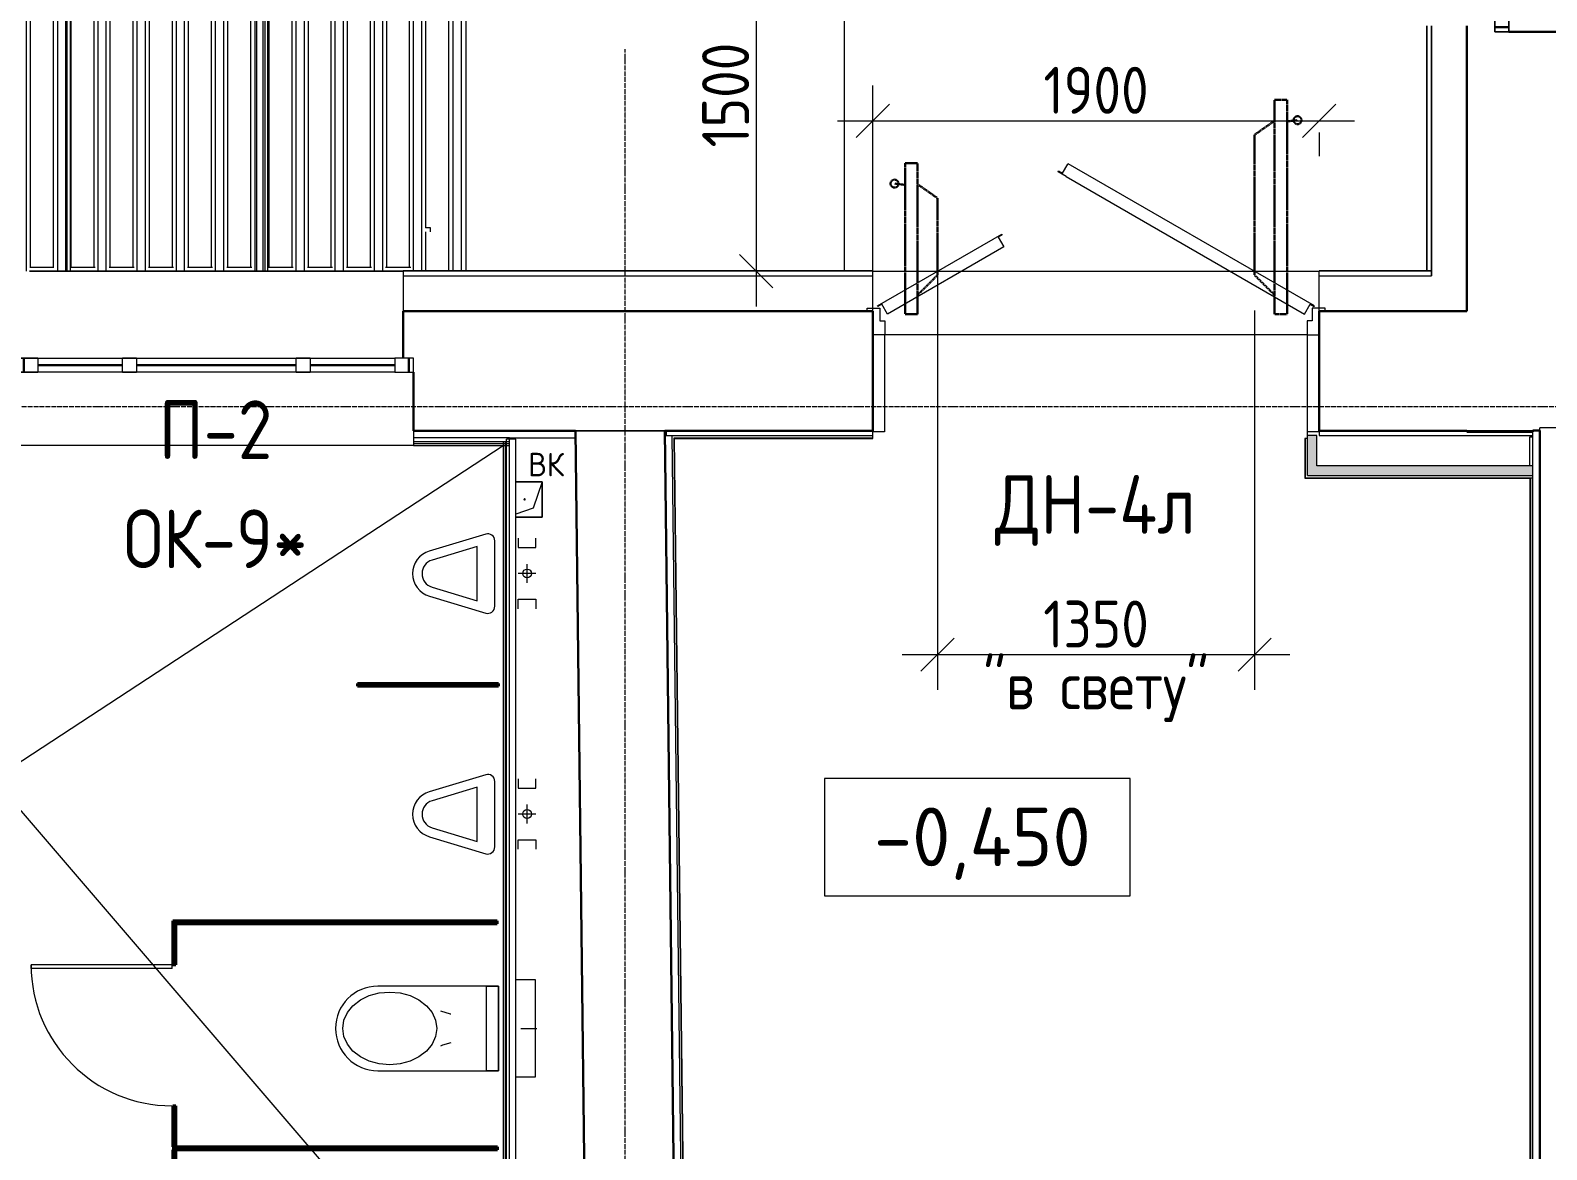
# Model space of a CAD drawing. Header units: millimetres. Extents: x 504091 to 2165846, y 135022 to 442887.
# Drawn here: x 1439468 to 1445923, y 321901 to 326668 of the extents above; entities that cross this region are included whole.
import ezdxf

# ---------------------------------------------------------------- set-up
doc = ezdxf.new("R2010")
doc.units = ezdxf.units.MM
for name, pattern in [('ADSK_Линия сетки', [25, 20, -2.5, 0, -2.5]), ('ADSK_Штриховая_ш3 п1_5', [4.5, 3, -1.5]), ('осеваяX2', [4, 2.5, -0.5, 0.5, -0.5])]:
    doc.linetypes.add(name, pattern=pattern)
doc.layers.get('Defpoints').update_dxf_attribs({"color": 255})
for name, color, linetype, lineweight in [('_ Окна', 7, 'Continuous', 30), ('Аннотация', 7, 'Continuous', 9), ('Двери', 7, 'Continuous', 20), ('Двери открывание', 7, 'Continuous', 9), ('Марки дверей', 7, 'Continuous', 20), ('Марки окон', 7, 'Continuous', 20), ('Обобщенные модели', 7, 'Continuous', 18), ('Ограждение', 7, 'Continuous', 18), ('Окна', 7, 'Continuous', 18), ('Оси', 165, 'осеваяX2', 13), ('отметки', 7, 'Continuous', 20), ('Перекрытие', 7, 'Continuous', 18), ('размеры', 7, 'Continuous', 9), ('Сантехника', 7, 'Continuous', 18), ('Стены внутренние', 7, 'Continuous', 18), ('Стены наружные', 7, 'Continuous', 18), ('Стены несущие', 7, 'Continuous', 30), ('Стены отделка', 7, 'Continuous', 30), ('Стены штриховка', 7, 'Continuous', 18)]:
    doc.layers.add(name, color=color, linetype=linetype, lineweight=lineweight)
doc.layers.add('Линии', color=7, linetype='Continuous', lineweight=9, true_color=0x00a600)
doc.styles.add('GOST Common_2', font='GOST_Common.ttf', dxfattribs={"width": 0.9, "height": 200})
doc.styles.add('GOST Common_3', font='GOST_Common.ttf', dxfattribs={"height": 250})
doc.styles.add('GOST Common_4', font='GOST_Common.ttf', dxfattribs={"width": 0.9, "height": 200})
doc.styles.add('GOST Common_5', font='GOST_Common.ttf', dxfattribs={"height": 250})
doc.dimstyles.new('ADSK_Основной_2_мм', dxfattribs={"dimscale": 304.8, "dimtxt": 201.142999, "dimasz": 0.463911, "dimexe": 0.492126, "dimexo": 0.492126, "dimgap": 0.098425, "dimtad": 1, "dimrnd": 0.01, "dimdsep": 46, "dimtxsty": 'GOST Common_4', "dimblk1": 'OBLIQUE', "dimblk2": 'OBLIQUE', "dimsah": 1, "dimcen": 0.09, "dimdle": 0.492126, "dimazin": 2, "dimtfac": 1, "dimtdec": 4, "dimtix": 1, "dimtmove": 0, "dimatfit": 3, "dimfxl": 0, "dimtvp": 1, "dimtolj": 1, "dimtzin": 0, "dimlwd": 20, "dimlwe": 20, "dimarcsym": 0})

# ---------------------------------------------------------------- blocks, each defined once
blk = doc.blocks.new('131_Сантехническая перегородка_Дверь - СД-2-3905255-План 1-го этажа')
at = {"layer": 'Двери'}
for p, q in [((191, -8), (175, -8)), ((175, -8), (175, -608)), ((191, -8), (191, -608)), ((191, -608), (175, -608))]:
    blk.add_line(p, q, dxfattribs=at)
at = {"layer": 'Двери открывание'}
blk.add_arc((175, -8), 600, 270, 0, dxfattribs=at)
at = {"layer": 'Обобщенные модели', "lineweight": 40}
for p, q in [((175, 8), (0, 8)), ((0, 8), (0, -4)), ((175, -4), (175, 8)), ((950, 8), (775, 8)), ((775, 8), (775, -4)), ((950, -4), (950, 8)), ((0, -4), (175, -4)), ((775, -4), (950, -4))]:
    blk.add_line(p, q, dxfattribs=at)
blk = doc.blocks.new('131_Сантехническая перегородка - СП-3 3-3867702-План 1-го этажа')
at = {"layer": 'Обобщенные модели', "lineweight": 40}
for p, q in [((1380, 8), (0, 8)), ((0, 8), (0, -4)), ((1380, -4), (1380, 8)), ((0, -4), (1380, -4))]:
    blk.add_line(p, q, dxfattribs=at)
blk = doc.blocks.new('131_Сантехническая перегородка - СП-3 3-V14-План 1-го этажа')
at = {"layer": 'Обобщенные модели', "lineweight": 40}
for p, q in [((1380, 8), (0, 8)), ((0, 8), (0, -4)), ((1380, -4), (1380, 8)), ((0, -4), (1380, -4))]:
    blk.add_line(p, q, dxfattribs=at)
blk = doc.blocks.new('SND_Унитаз_Jika_Olymp_с_инсталяцией - Унитаз_ выпуск прямой_ установка на пол_693х360х360_ PN30_12_ ХВ резьба HP DN15_ К гл_ кон П DN100-716056-План 1-го этажа')
at = {"layer": 'Сантехника'}
for p, q in [((-180, 670.2), (-180, 157.1)), ((180, 157.1), (180, 670.2)), ((-180, 207.1), (180, 207.1)), ((-180, 157.1), (-180, 207.1)), ((180, 207.1), (180, 157.1)), ((-180, 157.1), (180, 157.1)), ((180, 157.1), (-180, 157.1)), ((-100, 157.1), (-100, 156.1)), ((-100, 156.1), (-80, 156.1)), ((-100, 156.1), (-80, 156.1)), ((-80, 156.1), (-80, 157.1)), ((-55, 157.1), (-55, 156.1)), ((-55, 156.1), (-53.1, 156.1)), ((-55, 156.1), (55, 156.1)), ((53.1, 156.1), (55, 156.1)), ((55, 156.1), (55, 157.1)), ((80, 157.1), (80, 156.1)), ((80, 156.1), (100, 156.1)), ((80, 156.1), (100, 156.1)), ((100, 156.1), (100, 157.1)), ((-327.5, 125), (327.5, 125)), ((-327.5, 122.1), (-327.5, 125)), ((-255, 122.1), (-255, 125)), ((-255, 125), (255, 125)), ((-208, 0), (-208, 82.1)), ((208, 82.1), (208, 0)), ((255, 125), (255, 122.1)), ((327.5, 125), (327.5, 122.1)), ((208, 0), (-208, 0)), ((0, 61.7), (0, -6.3))]:
    blk.add_line(p, q, dxfattribs=at)
at = {"layer": 'Сантехника', "flags": 128}
for points in [[(0, 419.6), (-34.5, 424.6), (-67.3, 439.4), (-96.6, 463.3), (-121.2, 494.9), (-139.7, 532.8), (-151.1, 575.1), (-155, 619.6), (-151.1, 664.1), (-139.7, 706.4), (-121.2, 744.3), (-96.6, 776), (-67.3, 799.8), (-34.5, 814.6), (0, 819.6)], [(0, 819.6), (34.5, 814.6), (67.3, 799.8), (96.6, 776), (121.2, 744.3), (139.7, 706.4), (151.1, 664.1), (155, 619.6), (151.1, 575.1), (139.7, 532.8), (121.2, 494.9), (96.6, 463.3), (67.3, 439.4), (34.5, 424.6), (0, 419.6)], [(-61.7, 359.3), (-71.7, 394.8), (-75, 403.4)], [(75, 403.4), (62.3, 362), (61.7, 359.3)]]:
    blk.add_lwpolyline(points, dxfattribs=at)
at = {"layer": 'Сантехника'}
blk.add_arc((0, 670.2), 180, 0, 180, dxfattribs=at)
blk = doc.blocks.new('131_Сантехническая перегородка - СП-5-3849142-План 1-го этажа')
at = {"layer": 'Обобщенные модели', "lineweight": 40}
for p, q in [((600, 8), (0, 8)), ((0, 8), (0, -4)), ((600, -4), (600, 8)), ((0, -4), (600, -4))]:
    blk.add_line(p, q, dxfattribs=at)
blk = doc.blocks.new('SND_2D_Писуар с инсталляцией - По умолчанию-621783-План 1-го этажа')
at = {"layer": 'Сантехника'}
for p, q in [((-95.8, 328.7), (-168.3, 88.8)), ((168.3, 88.7), (95.7, 328.9)), ((-57.5, 317.2), (-115.6, 125)), ((115.6, 125), (57.4, 317.4)), ((-115.6, 125), (115.6, 125)), ((-139.4, 50), (139.6, 50)), ((-149.4, -50), (-109.4, -50)), ((-109.4, -50), (-109.4, -125)), ((0.6, -125), (0.6, -50)), ((110.6, -50), (110.6, -125)), ((150.6, -50), (110.6, -50)), ((-109.4, -125), (-149.4, -125)), ((-39.4, -87.5), (40.6, -87.5)), ((110.6, -125), (150.6, -125))]:
    blk.add_line(p, q, dxfattribs=at)
blk.add_circle((0.6, -87.5), 18.9, dxfattribs=at)
for centre, radius, start, end in [((0, 300), 100, 16.81176, 163.3196), ((0, 300), 60, 16.81176, 163.35778), ((-139.6, 80), 30, 162.99987, 270.42558), ((139.6, 80), 30, 269.99999, 16.8118)]:
    blk.add_arc(centre, radius, start, end, dxfattribs=at)
blk = doc.blocks.new('dver-dpmo-260 - ДН_ 21-19 неравноп__ правая 300х1500 ДН-4л-2649261-План 1-го этажа')
at = {"layer": 'Двери'}
for p, q in [((-162, 848.5), (-160, 851.9)), ((-127.3, 828.5), (-162, 848.5)), ((-160, 851.9), (-142.7, 841.9)), ((-142.7, 841.9), (-120.7, 880.1)), ((-119.1, 882.7), (-120.7, 880.1)), ((930.5, 276.7), (-119.1, 882.7)), ((-127.3, 828.5), (887.7, 242.5)), ((-930.5, 276.7), (-400.5, 582.7)), ((-400.5, 582.7), (-399, 580.1)), ((-392.3, 528.5), (-887.7, 242.5)), ((-399, 580.1), (-416.3, 570.1)), ((-416.3, 570.1), (-392.3, 528.5)), ((-975, 267), (-920, 267)), ((-975, 255), (-975, 267)), ((-929, 274.1), (-930.5, 276.7)), ((-911.7, 284.1), (-929, 274.1)), ((-920, 267), (-920, 214)), ((-887.7, 242.5), (-911.7, 284.1)), ((887.7, 242.5), (911.7, 284.1)), ((911.7, 284.1), (929, 274.1)), ((920, 267), (920, 214)), ((975, 267), (920, 267)), ((929, 274.1), (930.5, 276.7)), ((975, 255), (975, 267)), ((-950, 255), (-975, 255)), ((-950, 154), (-950, 255)), ((-920, 214), (-899, 214)), ((-899, 214), (-899, 154)), ((899, 214), (899, 154)), ((920, 214), (899, 214)), ((950, 255), (975, 255)), ((950, 154), (950, 255)), ((-899, 154), (-950, 154)), ((899, 154), (950, 154))]:
    blk.add_line(p, q, dxfattribs=at)
blk = doc.blocks.new('GM_Отверстие прямоугольное _в плите_ - Отверстие-V21-План 1-го этажа')
at = {"layer": 'Обобщенные модели'}
for p, q in [((-75, -75), (-75, 75)), ((-75, 75), (36.4, 75)), ((36.4, 75), (-75, 75)), ((-75, 75), (-75, -75)), ((-75, -75), (-37.5, 37.5)), ((-37.5, 37.5), (36.4, 62.1)), ((36.4, -75), (-75, -75)), ((-75, -75), (36.4, -75))]:
    blk.add_line(p, q, dxfattribs=at)
for start, end in [(360, 180), (180, 360), (60, 165), (300, 360), (195, 270)]:
    blk.add_arc((0, 0), 2.5, start, end, dxfattribs=at)
blk = doc.blocks.new('Roof Cladding - 833x50mm-V25-План 1-го этажа')
at = {"layer": 'Обобщенные модели'}
for p, q in [((39470.2, 22208.1), (39474.5, 22208.1)), ((39474.5, 22208.1), (39476.8, 22206.7)), ((39474.5, 20821.3), (39474.5, 22208.1)), ((39589.2, 22198), (39606.2, 22208.1)), ((39606.2, 22208.1), (39641.2, 22208.1)), ((39606.2, 20821.3), (39606.2, 22208.1)), ((39641.2, 22208.1), (39658.2, 22198)), ((39641.2, 20821.3), (39641.2, 22208.1)), ((39755.9, 22198), (39772.9, 22208.1)), ((39772.9, 22208.1), (39807.9, 22208.1)), ((39772.9, 20821.3), (39772.9, 22208.1)), ((39807.9, 22208.1), (39824.9, 22198)), ((39807.9, 20821.3), (39807.9, 22208.1)), ((39922.6, 22198), (39939.6, 22208.1)), ((39939.6, 22208.1), (39974.6, 22208.1)), ((39939.6, 20821.3), (39939.6, 22208.1)), ((39974.6, 22208.1), (39991.6, 22198)), ((39974.6, 20821.3), (39974.6, 22208.1)), ((40089.3, 22198), (40106.3, 22208.1)), ((40106.3, 22208.1), (40141.3, 22208.1)), ((40106.3, 20821.3), (40106.3, 22208.1)), ((40141.3, 22208.1), (40158.3, 22198)), ((40141.3, 20821.3), (40141.3, 22208.1)), ((40256, 22198), (40273, 22208.1)), ((40273, 22208.1), (40308, 22208.1)), ((40273, 22208.1), (40273, 20821.3)), ((40308, 22208.1), (40308, 20821.3)), ((40322.8, 22205), (40328, 22203.9)), ((39488, 22200.1), (39491.5, 22198)), ((39491.5, 22198), (39589.2, 22198)), ((39491.5, 20837.8), (39491.5, 22198)), ((39589.2, 20837.8), (39589.2, 22198)), ((39658.2, 22198), (39755.9, 22198)), ((39658.2, 20837.8), (39658.2, 22198)), ((39755.9, 20837.8), (39755.9, 22198)), ((39824.9, 22198), (39922.6, 22198)), ((39824.9, 20837.8), (39824.9, 22198)), ((39922.6, 20837.8), (39922.6, 22198)), ((39991.6, 22198), (40089.3, 22198)), ((39991.6, 20837.8), (39991.6, 22198)), ((40089.3, 20837.8), (40089.3, 22198)), ((40158.3, 22198), (40256, 22198)), ((40158.3, 20837.8), (40158.3, 22198)), ((40256, 20837.8), (40256, 22198)), ((40328, 22203.9), (40328, 20821.3))]:
    blk.add_line(p, q, dxfattribs=at)
blk = doc.blocks.new('Roof Cladding - 833x50mm-3052802-План 1-го этажа')
at = {"layer": 'Обобщенные модели'}
for p, q in [((40282.6, 22227.1), (40317.6, 22227.1)), ((40282.6, 20821.3), (40282.6, 22227.1)), ((40317.6, 22227.1), (40334.6, 22217.1)), ((40317.6, 20821.3), (40317.6, 22227.1)), ((40334.6, 22217.1), (40432.3, 22217.1)), ((40334.6, 20837.8), (40334.6, 22217.1)), ((40432.3, 22217.1), (40449.3, 22227.1)), ((40432.3, 20837.8), (40432.3, 22217.1)), ((40449.3, 22227.1), (40484.3, 22227.1)), ((40449.3, 20821.3), (40449.3, 22227.1)), ((40484.3, 22227.1), (40501.3, 22217.1)), ((40484.3, 20821.3), (40484.3, 22227.1)), ((40501.3, 22217.1), (40599, 22217.1)), ((40501.3, 20837.8), (40501.3, 22217.1)), ((40599, 22217.1), (40616, 22227.1)), ((40599, 20837.8), (40599, 22217.1)), ((40616, 22227.1), (40651, 22227.1)), ((40616, 20821.3), (40616, 22227.1)), ((40651, 22227.1), (40668, 22217.1)), ((40651, 20821.3), (40651, 22227.1)), ((40668, 22217.1), (40765.7, 22217.1)), ((40668, 20837.8), (40668, 22217.1)), ((40765.7, 22217.1), (40782.7, 22227.1)), ((40765.7, 20837.8), (40765.7, 22217.1)), ((40782.7, 22227.1), (40817.7, 22227.1)), ((40782.7, 20821.3), (40782.7, 22227.1)), ((40817.7, 22227.1), (40834.7, 22217.1)), ((40817.7, 20821.3), (40817.7, 22227.1)), ((40834.7, 22217.1), (40932.4, 22217.1)), ((40834.7, 20837.8), (40834.7, 22217.1)), ((40932.4, 22217.1), (40949.4, 22227.1)), ((40932.4, 20837.8), (40932.4, 22217.1)), ((40949.4, 22227.1), (40984.4, 22227.1)), ((40949.4, 20821.3), (40949.4, 22227.1)), ((40984.4, 22227.1), (41001.4, 22217.1)), ((40984.4, 20821.3), (40984.4, 22227.1)), ((41001.4, 22217.1), (41099.1, 22217.1)), ((41001.4, 21006.3), (41001.4, 22217.1)), ((41099.1, 22217.1), (41116.1, 22227.1)), ((41099.1, 20821.3), (41099.1, 22217.1)), ((41116.1, 22227.1), (41151.1, 22227.1)), ((41116.1, 22227.1), (41116.1, 20821.3)), ((41151.1, 22227.1), (41171.1, 22223)), ((41151.1, 22227.1), (41151.1, 20821.3)), ((41171.1, 22223), (41171.1, 20821.3)), ((41001.4, 20821.3), (41001.4, 20988.6))]:
    blk.add_line(p, q, dxfattribs=at)
blk = doc.blocks.new('Roof Cladding - 333x50mm-3052987-План 1-го этажа')
at = {"layer": 'Обобщенные модели'}
for p, q in [((38932.9, 22208.6), (38967.9, 22208.6)), ((38932.9, 20821.3), (38932.9, 22208.6)), ((38967.9, 22208.6), (38984.9, 22198.5)), ((38967.9, 20821.3), (38967.9, 22208.6)), ((39082.6, 22198.5), (39099.6, 22208.6)), ((39099.6, 22208.6), (39134.6, 22208.6)), ((39099.6, 20821.3), (39099.6, 22208.6)), ((39134.6, 22208.6), (39151.6, 22198.5)), ((39134.6, 20821.3), (39134.6, 22208.6)), ((39249.3, 22198.5), (39266.3, 22208.6)), ((39266.3, 22208.6), (39301.3, 22208.6)), ((39266.3, 20821.3), (39266.3, 22208.6)), ((39301.3, 22208.6), (39318.3, 22198.5)), ((39301.3, 20821.1), (39301.3, 22208.6)), ((39416, 22198.5), (39433, 22208.6)), ((39433, 22208.6), (39468, 22208.6)), ((39433, 22208.6), (39433, 20821.3)), ((39468, 22208.6), (39473.9, 22207.3)), ((39468, 22208.6), (39468, 20821.3)), ((39474.5, 22207.2), (39488, 22204.4)), ((39488, 22204.4), (39488, 20821.3)), ((38984.9, 22198.5), (39082.6, 22198.5)), ((38984.9, 20821.3), (38984.9, 22198.5)), ((39082.6, 20821.3), (39082.6, 22198.5)), ((39151.6, 22198.5), (39249.3, 22198.5)), ((39151.6, 20837.8), (39151.6, 22198.5)), ((39249.3, 20837.8), (39249.3, 22198.5)), ((39318.3, 22198.5), (39416, 22198.5)), ((39318.3, 20837.8), (39318.3, 22198.5)), ((39416, 20837.8), (39416, 22198.5))]:
    blk.add_line(p, q, dxfattribs=at)
blk = doc.blocks.new('окно трехпол с фрамугой - 1750-2320_h___нов_ ок27 ЕIW30-2156325-План 1-го этажа')
at = {"layer": '_ Окна', "lineweight": 18}
for p, q in [((-895, 100), (-895, 160)), ((-895, 160), (-815, 160)), ((-815, 160), (-815, 100)), ((-455, 100), (-455, 160)), ((-455, 160), (-395, 160)), ((-395, 160), (-395, 100)), ((395, 100), (395, 160)), ((395, 160), (455, 160)), ((455, 160), (455, 100)), ((815, 160), (815, 100)), ((895, 160), (815, 160)), ((895, 100), (895, 160)), ((-815, 100), (-895, 100)), ((-395, 100), (-455, 100)), ((455, 100), (395, 100)), ((815, 100), (895, 100))]:
    blk.add_line(p, q, dxfattribs=at)
at = {"layer": '_ Окна'}
for p, q in [((-875, 100), (-875, 160)), ((-815, 130), (-455, 130)), ((-395, 130), (395, 130)), ((455, 130), (815, 130)), ((875, 100), (875, 160))]:
    blk.add_line(p, q, dxfattribs=at)
at = {"layer": 'Окна'}
for p, q in [((-895, 160), (-895, 100)), ((-815, 160), (-895, 160)), ((-815, 160), (-455, 160)), ((-395, 160), (-455, 160)), ((-395, 160), (395, 160)), ((455, 160), (395, 160)), ((455, 160), (815, 160)), ((895, 160), (815, 160)), ((895, 100), (895, 160)), ((-895, 100), (-815, 100)), ((-455, 100), (-815, 100)), ((-455, 100), (-395, 100)), ((395, 100), (-395, 100)), ((395, 100), (455, 100)), ((815, 100), (455, 100)), ((815, 100), (895, 100))]:
    blk.add_line(p, q, dxfattribs=at)
blk = doc.blocks.new('окно трехпол с фрамугой - 1640-2240_h___нов_ ок-9_-2139420-План 1-го этажа')
at = {"layer": '_ Окна', "lineweight": 18}
for p, q in [((-840, -5), (-840, 55)), ((-840, 55), (-760, 55)), ((-760, 55), (-760, -5)), ((-400, -5), (-400, 55)), ((-400, 55), (-340, 55)), ((-340, 55), (-340, -5)), ((340, -5), (340, 55)), ((340, 55), (400, 55)), ((400, 55), (400, -5)), ((760, 55), (760, -5)), ((840, 55), (760, 55)), ((840, -5), (840, 55)), ((-760, -5), (-840, -5)), ((-340, -5), (-400, -5)), ((400, -5), (340, -5)), ((760, -5), (840, -5))]:
    blk.add_line(p, q, dxfattribs=at)
at = {"layer": '_ Окна'}
for p, q in [((-820, -5), (-820, 55)), ((-760, 25), (-400, 25)), ((-340, 25), (340, 25)), ((400, 25), (760, 25)), ((820, -5), (820, 55))]:
    blk.add_line(p, q, dxfattribs=at)
at = {"layer": 'Окна'}
for p, q in [((-840, 55), (-840, -5)), ((-760, 55), (-840, 55)), ((-760, 55), (-400, 55)), ((-340, 55), (-400, 55)), ((-340, 55), (340, 55)), ((400, 55), (340, 55)), ((400, 55), (760, 55)), ((840, 55), (760, 55)), ((840, -5), (840, 55)), ((-840, -5), (-760, -5)), ((-400, -5), (-760, -5)), ((-400, -5), (-340, -5)), ((340, -5), (-340, -5)), ((340, -5), (400, -5)), ((760, -5), (400, -5)), ((760, -5), (840, -5))]:
    blk.add_line(p, q, dxfattribs=at)
blk = doc.blocks.new('Ограждение 11 - Ограждение 1-4503552-План 1-го этажа')
at = {"layer": 'Ограждение'}
for p, q in [((41021.3, 21006.3), (41000.1, 21006.3)), ((41021.3, 20988.6), (41021.3, 21006.3)), ((39149.2, 20837.8), (39251.7, 20837.8)), ((39250.5, 20821.8), (39150.4, 20821.8)), ((39315.9, 20837.8), (39418.4, 20837.8)), ((39417.2, 20821.8), (39317.1, 20821.8)), ((39488, 20837.8), (39593.6, 20837.8)), ((39592.5, 20821.8), (39488, 20821.8)), ((39653.8, 20837.8), (39760.3, 20837.8)), ((39759.2, 20821.8), (39654.9, 20821.8)), ((39820.5, 20837.8), (39927, 20837.8)), ((39925.9, 20821.8), (39821.6, 20821.8)), ((39987.2, 20837.8), (40093.7, 20837.8)), ((40092.6, 20821.8), (39988.3, 20821.8)), ((40153.9, 20837.8), (40260.4, 20837.8)), ((40259.3, 20821.8), (40155, 20821.8)), ((40330.2, 20837.8), (40436.7, 20837.8)), ((40435.6, 20821.8), (40331.3, 20821.8)), ((40496.9, 20837.8), (40603.4, 20837.8)), ((40602.3, 20821.8), (40498, 20821.8)), ((40663.6, 20837.8), (40770.1, 20837.8)), ((40769, 20821.8), (40664.7, 20821.8)), ((40830.3, 20837.8), (40936.8, 20837.8)), ((40935.7, 20821.8), (40831.4, 20821.8))]:
    blk.add_line(p, q, dxfattribs=at)
blk = doc.blocks.new('Высотные отметки - Рамка-12095-План 1-го этажа')
at = {"layer": 'Аннотация', "lineweight": 20}
for p, q in [((-6.5, 0), (-6.5, 5)), ((-6.5, 5), (6.5, 5)), ((6.5, 5), (6.5, 0)), ((6.5, 0), (-6.5, 0))]:
    blk.add_line(p, q, dxfattribs=at)
blk = doc.blocks.new('_Oblique')
at = {"color": 0, "linetype": 'ByBlock', "lineweight": -2}
blk.add_line((-0.5, -0.5), (0.5, 0.5), dxfattribs=at)
blk = doc.blocks.new('*D2712')
at = {"layer": 'Defpoints', "color": 0, "lineweight": 20, "transparency": 16777216}
for p in [(1442932.1, 327142.7), (1442557.6, 325642.7), (1442657.6, 325642.7)]:
    blk.add_point(p, dxfattribs=at)
at = {"layer": 'размеры', "color": 0, "transparency": 16777216}
for p, q in [((1442557.6, 327292.7), (1442557.6, 325492.7)), ((1442782.1, 327142.7), (1442407.6, 327142.7)), ((1442507.6, 325642.7), (1442407.6, 325642.7))]:
    blk.add_line(p, q, dxfattribs=at)
at = {"layer": 'размеры', "color": 0, "transparency": 16777216, "xscale": 141.4, "yscale": 141.4, "zscale": 141.4}
for p, rotation in [((1442557.6, 327142.7), 90), ((1442557.6, 325642.7), 270)]:
    blk.add_blockref('_Oblique', p, dxfattribs=dict(at, rotation=rotation))
at = {"layer": 'размеры', "color": 0, "lineweight": 20, "transparency": 16777216, "insert": (1442427.6, 326392.7), "char_height": 200, "width": 560.473, "attachment_point": 5, "rotation": 90, "style": 'GOST Common_4'}
blk.add_mtext('\\A1;1500', dxfattribs=at)
blk = doc.blocks.new('*D2719')
at = {"layer": 'Defpoints', "color": 0, "lineweight": 20, "transparency": 16777216}
for p in [(1443329.6, 325798.8), (1444679.6, 325625.7), (1444679.6, 324009.7)]:
    blk.add_point(p, dxfattribs=at)
at = {"layer": 'размеры', "color": 0, "transparency": 16777216}
for p, q in [((1443329.6, 325648.8), (1443329.6, 323859.7)), ((1444679.6, 325475.7), (1444679.6, 323859.7)), ((1443179.6, 324009.7), (1444829.6, 324009.7))]:
    blk.add_line(p, q, dxfattribs=at)
at = {"layer": 'размеры', "color": 0, "transparency": 16777216, "xscale": 141.4, "yscale": 141.4, "zscale": 141.4, "rotation": 180}
blk.add_blockref('_Oblique', (1443329.6, 324009.7), dxfattribs=at)
at = {"layer": 'размеры', "color": 0, "transparency": 16777216, "xscale": 141.4, "yscale": 141.4, "zscale": 141.4}
blk.add_blockref('_Oblique', (1444679.6, 324009.7), dxfattribs=at)
at = {"layer": 'размеры', "color": 0, "lineweight": 20, "transparency": 16777216, "char_height": 200, "width": 1251.859, "attachment_point": 5, "style": 'GOST Common_4'}
for s, insert in [('\\A1;1350', (1444004.6, 324139.7)), ('\\A1;"в свету"', (1444004.6, 323849.7))]:
    blk.add_mtext(s, dxfattribs=dict(at, insert=insert))
blk = doc.blocks.new('*D2727')
at = {"layer": 'Defpoints', "color": 0, "lineweight": 20, "transparency": 16777216}
for p in [(1444954.6, 326383), (1444954.6, 326283), (1443054.6, 325472.7)]:
    blk.add_point(p, dxfattribs=at)
at = {"layer": 'размеры', "color": 0, "transparency": 16777216}
for p, q in [((1443054.6, 325622.7), (1443054.6, 326433)), ((1442904.6, 326283), (1445104.6, 326283)), ((1444954.6, 326233), (1444954.6, 326133))]:
    blk.add_line(p, q, dxfattribs=at)
at = {"layer": 'размеры', "color": 0, "transparency": 16777216, "xscale": 141.4, "yscale": 141.4, "zscale": 141.4, "rotation": 180}
blk.add_blockref('_Oblique', (1443054.6, 326283), dxfattribs=at)
at = {"layer": 'размеры', "color": 0, "transparency": 16777216, "xscale": 141.4, "yscale": 141.4, "zscale": 141.4}
blk.add_blockref('_Oblique', (1444954.6, 326283), dxfattribs=at)
at = {"layer": 'размеры', "color": 0, "lineweight": 20, "transparency": 16777216, "insert": (1444004.6, 326413), "char_height": 200, "width": 560.473, "attachment_point": 5, "style": 'GOST Common_4'}
blk.add_mtext('\\A1;1900', dxfattribs=at)

msp = doc.modelspace()

# ---------------------------------------------------------------- hatches: boundary and pattern name
at = {"layer": 'Стены внутренние', "lineweight": 9}
h = msp.add_hatch(dxfattribs=at)
h.set_pattern_fill('FP_12', color=256, style=0, pattern_type=2)
h.set_pattern_definition([(0, (1400150.29, 304821.34), (406.4, 101.6), [33.528, -271.272, 33.528, -271.272, -1625.6]), (0, (1400150.29, 304821.34), (406.4, 101.6), [-609.6, 33.528, -576.072, 33.528, -271.272, -711.2]), (0, (1400150.29, 304821.34), (406.4, 101.6), [-1524, 33.528, -169.672, 33.528, -474.472]), (120, (1400302.69, 304872.14), (-291.18818, 301.15272), [33.528, -271.272, 33.528, -271.272, -1625.6]), (120, (1400302.69, 304872.14), (-291.18818, 301.15272), [-609.6, 33.528, -576.072, 33.528, -271.272, -711.2]), (120, (1400302.69, 304872.14), (-291.18818, 301.15272), [-1524, 33.528, -169.672, 33.528, -474.472]), (240, (1400353.49, 305075.34), (-115.21182, -402.75272), [33.528, -271.272, 33.528, -271.272, -1625.6]), (240, (1400353.49, 305075.34), (-115.21182, -402.75272), [-609.6, 33.528, -576.072, 33.528, -271.272, -711.2]), (240, (1400353.49, 305075.34), (-115.21182, -402.75272), [-1524, 33.528, -169.672, 33.528, -474.472])])
h.paths.add_polyline_path([(1441489.2939, 324917.6621), (1441495.2939, 324918.1407), (1441495.2939, 324927.6621), (1441508.2939, 324927.6621), (1441508.2939, 324932.6621), (1441100.7948, 324932.6621), (1441100.7948, 324917.6621), (1441480.2939, 324917.6621)])
h.paths.add_polyline_path([(1438955.0194, 324917.6621), (1439419.7948, 324917.6621), (1439419.7948, 324932.6621), (1438840.6575, 324932.6621), (1438840.6575, 324917.6621), (1438946.0203, 324917.6621)])
at = {"layer": 'Стены внутренние'}
for points in [[(1444944.5667, 324813.1621), (1444944.5667, 324942.6621), (1444904.5667, 324942.6621), (1444904.5667, 324813.1621)], [(1445136.7668, 324773.1621), (1445863.4827, 324773.1621), (1445863.4827, 324813.1621), (1444904.5667, 324813.1621), (1444904.5667, 324773.1621)]]:
    msp.add_hatch(color=256, dxfattribs=at).paths.add_polyline_path(points)

# ---------------------------------------------------------------- linework, layer by layer
at = {"layer": 'Линии', "color": 7, "linetype": 'ADSK_Штриховая_ш3 п1_5', "lineweight": 30}
for p, q in [((1444764.5667, 326372.084), (1444817.5667, 326372.8099)), ((1444764.5667, 325458.9984), (1444764.5667, 326372.084)), ((1444817.5667, 326372.8099), (1444817.5667, 325459.7243)), ((1444764.5667, 326283.1621), (1444679.5667, 326223.6445)), ((1444817.5667, 326280.3781), (1444862.2713, 326285.5263)), ((1444679.5667, 326223.6445), (1444679.5667, 325625.7469)), ((1443244.5667, 326102.084), (1443191.5667, 326102.8099)), ((1443191.5667, 326102.8099), (1443191.5667, 325459.7243)), ((1443244.5667, 325458.9984), (1443244.5667, 326102.084)), ((1443191.5667, 326010.3781), (1443146.8622, 326015.5263)), ((1443244.5667, 326013.1621), (1443329.5667, 325953.6445)), ((1443329.5667, 325953.6445), (1443329.5667, 325625.7469)), ((1443329.5667, 325625.7469), (1443244.5667, 325540.7469)), ((1444679.5667, 325625.7469), (1444764.5667, 325540.7469)), ((1443191.5667, 325459.7243), (1443244.5667, 325458.9984)), ((1444817.5667, 325459.7243), (1444764.5667, 325458.9984))]:
    msp.add_line(p, q, dxfattribs=at)
for centre in [(1444862.2713, 326285.5263), (1443146.8622, 326015.5263)]:
    msp.add_circle(centre, 17, dxfattribs=at)
at = {"layer": 'Оси', "linetype": 'ADSK_Линия сетки'}
for p, q in [((1441999.8592, 300469.847), (1441999.8592, 326587.6621)), ((1390035.5654, 325066.3441), (1456265.2939, 325066.3441))]:
    msp.add_line(p, q, dxfattribs=at)
at = {"layer": 'отметки', "lineweight": 20}
msp.add_line((1443378.1139, 322981.786), (1443499.0983, 322981.786), dxfattribs=at)
at = {"layer": 'Перекрытие'}
for p, q in [((1442932.1436, 327142.6621), (1442932.1436, 325642.6621)), ((1443054.5667, 325642.6621), (1444954.5667, 325642.6621)), ((1444904.5667, 325371.6459), (1443104.5667, 325371.6459)), ((1443104.5667, 325371.6459), (1443104.5667, 324958.1949)), ((1444904.5667, 324942.6621), (1444904.5667, 325371.6459)), ((1442174.5868, 324958.1949), (1442168.2977, 324958.1949)), ((1443104.5667, 324958.1949), (1443054.5667, 324958.1949)), ((1444954.5667, 324958.1949), (1444904.5667, 324958.1949)), ((1439395.2939, 323532.6621), (1441480.2939, 324899.6621)), ((1439395.2939, 323382.6621), (1440654.067, 321913.2426)), ((1440664.3468, 321901.2426), (1440961.0598, 321554.8768))]:
    msp.add_line(p, q, dxfattribs=at)
at = {"layer": 'Стены внутренние', "color": 8, "true_color": 0x7f7f7f}
msp.add_line((1446273.4827, 324975.2688), (1445893.4827, 324975.2688), dxfattribs=at)
at = {"layer": 'Стены внутренние'}
msp.add_line((1441099.7948, 324899.6621), (1439419.7948, 324899.6621), dxfattribs=at)
at = {"layer": 'Стены наружные'}
for p, q in [((1439464.7948, 325643.6621), (1441054.7948, 325643.6621)), ((1439464.7948, 325642.6621), (1441054.7948, 325642.6621)), ((1441054.7948, 325643.6621), (1441054.7948, 325642.6621)), ((1445851.4827, 324936.6621), (1445863.4827, 324936.6621)), ((1445851.4827, 324813.1621), (1445851.4827, 324936.6621))]:
    msp.add_line(p, q, dxfattribs=at)
at = {"layer": 'Стены несущие'}
for p, q in [((1445582.1479, 325472.6621), (1445582.1479, 326687.1949)), ((1446142.1479, 326662.1949), (1445762.1479, 326662.1949)), ((1441054.7948, 325472.6621), (1443054.5667, 325472.6621)), ((1441054.7948, 325472.6621), (1441054.7948, 325272.6621)), ((1443054.5667, 324962.6621), (1443054.5667, 325472.6621)), ((1444954.5667, 324962.6621), (1444954.5667, 325472.6621)), ((1444954.5667, 325472.6621), (1445582.1479, 325472.6621)), ((1445582.1479, 325472.6621), (1445582.1479, 325472.6621)), ((1441099.7948, 325212.6621), (1441099.7948, 324962.6621)), ((1441099.7948, 324962.6621), (1441788.2173, 324962.6621)), ((1441788.2173, 324962.6621), (1441861.7656, 318801.41)), ((1442257.6622, 317472.0006), (1442168.2444, 324962.6621)), ((1442168.2444, 324962.6621), (1443054.5667, 324962.6621)), ((1445582.1479, 324962.6621), (1444954.5667, 324962.6621)), ((1445582.1479, 324962.6621), (1445582.1479, 324958.1949)), ((1445582.1479, 324958.1949), (1445863.4827, 324958.1949)), ((1445863.4827, 324958.1949), (1445863.4827, 324964.0727)), ((1445863.4827, 324964.0727), (1445893.4827, 324964.0727)), ((1445893.4827, 324964.0727), (1445893.4827, 317521.0156))]:
    msp.add_line(p, q, dxfattribs=at)
at = {"layer": 'Стены отделка', "lineweight": 9}
for p, q in [((1445411.1479, 326687.1949), (1445411.1479, 325642.6621)), ((1445412.1479, 326687.1949), (1445412.1479, 325642.6621)), ((1443054.5667, 325643.6621), (1441054.7948, 325643.6621)), ((1443054.5667, 325642.6621), (1441054.7948, 325642.6621)), ((1441054.7948, 325642.6621), (1441054.7948, 325472.6621)), ((1443054.5667, 325472.6621), (1443054.5667, 325643.6621)), ((1444954.5667, 325472.6621), (1444954.5667, 325643.6621)), ((1445432.1479, 325643.6621), (1444954.5667, 325643.6621)), ((1445432.1479, 325642.6621), (1444954.5667, 325642.6621)), ((1445432.1479, 325622.6621), (1445432.1479, 325643.6621)), ((1445432.1479, 325642.6621), (1445432.1479, 325622.6621)), ((1441054.7948, 325622.6621), (1441055.7948, 325622.6621)), ((1441099.7948, 324962.6621), (1441099.7948, 324962.6621)), ((1441099.7948, 324962.6621), (1441099.7948, 324899.6621)), ((1441100.7948, 324932.6621), (1441099.7948, 324932.6621)), ((1441535.2939, 324927.6621), (1441495.2939, 324927.6621)), ((1441495.2939, 320844.2426), (1441495.2939, 324927.6621)), ((1441508.2939, 324932.6621), (1441788.2173, 324932.6621)), ((1441508.2939, 324899.6621), (1441508.2939, 324932.6621)), ((1441535.2939, 320844.2426), (1441535.2939, 324927.6621)), ((1442198.4952, 324941.8272), (1442168.4973, 324941.4691)), ((1442174.5868, 324962.6621), (1442174.5868, 324942.6621)), ((1442174.5868, 324942.6621), (1442198.4852, 324942.6621)), ((1442198.4852, 324942.6621), (1442287.6643, 317472.0006)), ((1442210.6293, 324930.6621), (1443054.5667, 324930.6621)), ((1442299.2832, 317504.0006), (1442210.6293, 324930.6621)), ((1443054.5667, 324930.6621), (1443054.5667, 324962.6621)), ((1444904.5667, 324930.6621), (1444892.5667, 324930.6621)), ((1444892.5667, 324930.6621), (1444892.5667, 324763.1621)), ((1444944.5667, 324942.6621), (1444904.5667, 324942.6621)), ((1444904.5667, 324773.1621), (1444904.5667, 324942.6621)), ((1444944.5667, 324813.1621), (1444944.5667, 324942.6621)), ((1444954.5667, 324962.6621), (1444954.5667, 324942.6621)), ((1444954.5667, 324942.6621), (1445863.4827, 324942.6621)), ((1445863.4827, 324962.6621), (1445582.1479, 324962.6621)), ((1445863.4827, 324813.1621), (1445863.4827, 324958.1949)), ((1441099.7948, 324899.6621), (1441508.2939, 324899.6621)), ((1441480.2939, 324917.6621), (1441480.2939, 320844.2426)), ((1445863.4827, 324813.1621), (1444944.5667, 324813.1621)), ((1445863.4827, 317532.4049), (1445863.4827, 324813.1621)), ((1444894.5667, 324761.1621), (1445851.4827, 324761.1621)), ((1444904.5667, 324773.1621), (1445863.4827, 324773.1621)), ((1445851.4827, 324761.1621), (1445851.4827, 317544.4049))]:
    msp.add_line(p, q, dxfattribs=at)
at = {"layer": 'Стены штриховка'}
for p, q in [((1445432.1479, 325642.6621), (1445432.1479, 326687.1949)), ((1445432.1479, 326687.1949), (1445432.1479, 325642.6621)), ((1441055.7948, 325622.6621), (1443054.5667, 325622.6621)), ((1444954.5667, 325622.6621), (1445432.1479, 325622.6621)), ((1441508.2939, 324932.6621), (1441100.7948, 324932.6621)), ((1442168.2444, 324962.6621), (1441788.2173, 324962.6621)), ((1441788.2173, 324962.6621), (1442168.2444, 324962.6621)), ((1442198.4852, 324942.6621), (1443054.5667, 324942.6621)), ((1442208.6053, 324932.6621), (1443054.5667, 324932.6621)), ((1442297.3069, 317502.0006), (1442208.6053, 324932.6621)), ((1444894.5667, 324930.6621), (1444894.5667, 324761.1621)), ((1445893.4827, 324964.0727), (1445893.4827, 324975.2688)), ((1441099.7948, 324917.6621), (1441508.2939, 324917.6621)), ((1441099.7948, 324908.6621), (1441508.2939, 324908.6621)), ((1441489.2939, 324917.6621), (1441489.2939, 320844.2426)), ((1441508.2939, 320844.2426), (1441508.2939, 324899.6621)), ((1444892.5667, 324763.1621), (1445863.4827, 324763.1621)), ((1444892.5667, 324763.1621), (1444892.5667, 324761.1621)), ((1444892.5667, 324761.1621), (1444894.5667, 324761.1621)), ((1445863.4827, 324761.1621), (1445853.4827, 324761.1621)), ((1445853.4827, 324761.1621), (1445853.4827, 317544.4049))]:
    msp.add_line(p, q, dxfattribs=at)

# ---------------------------------------------------------------- block references
at = {"layer": 'Двери'}
msp.add_blockref('dver-dpmo-260 - ДН_ 21-19 неравноп__ правая 300х1500 ДН-4л-2649261-План 1-го этажа', (1444004.5667, 325217.6621), dxfattribs=at)
at = {"layer": 'Обобщенные модели'}
for name in ['Roof Cladding - 333x50mm-3052987-План 1-го этажа', 'Roof Cladding - 833x50mm-V25-План 1-го этажа', 'Roof Cladding - 833x50mm-3052802-План 1-го этажа']:
    msp.add_blockref(name, (1400150.2939, 304821.3441), dxfattribs=at)
for name, p, rotation in [('GM_Отверстие прямоугольное _в плите_ - Отверстие-V21-План 1-го этажа', (1441571.6957, 324670.4401), 180), ('131_Сантехническая перегородка - СП-5-3849142-План 1-го этажа', (1441460.2939, 323883.2426), 180), ('131_Сантехническая перегородка_Дверь - СД-2-3905255-План 1-го этажа', (1440079.2939, 322863.2426), 269.9999999999768), ('131_Сантехническая перегородка - СП-3 3-V14-План 1-го этажа', (1441455.2939, 322871.2426), 180), ('131_Сантехническая перегородка_Дверь - СД-2-3905255-План 1-го этажа', (1440079.2939, 321901.2426), 269.9999999999768), ('131_Сантехническая перегородка - СП-3 3-3867702-План 1-го этажа', (1441457.2939, 321909.2426), 180)]:
    msp.add_blockref(name, p, dxfattribs=dict(at, rotation=rotation))
at = {"layer": 'Ограждение'}
msp.add_blockref('Ограждение 11 - Ограждение 1-4503552-План 1-го этажа', (1400150.2939, 304821.3441), dxfattribs=at)
at = {"layer": 'Окна', "rotation": 90.00000000000067}
msp.add_blockref('окно трехпол с фрамугой - 1750-2320_h___нов_ ок27 ЕIW30-2156325-План 1-го этажа', (1445862.1479, 327557.1949), dxfattribs=at)
at = {"layer": 'Окна'}
msp.add_blockref('окно трехпол с фрамугой - 1640-2240_h___нов_ ок-9_-2139420-План 1-го этажа', (1440259.7948, 325217.6621), dxfattribs=at)
at = {"layer": 'отметки', "lineweight": 20, "extrusion": (0, 0, -1), "xscale": 99.99999999999993, "yscale": 99.99999999999993, "zscale": 99.99999999999993}
msp.add_blockref('Высотные отметки - Рамка-12095-План 1-го этажа', (-1443499.0983, 322981.786), dxfattribs=at)
at = {"layer": 'Сантехника'}
for name, p, rotation in [('SND_2D_Писуар с инсталляцией - По умолчанию-621783-План 1-го этажа', (1441495.2939, 324354.6708), 90.00000000001111), ('SND_2D_Писуар с инсталляцией - По умолчанию-621783-План 1-го этажа', (1441495.2939, 323330.0311), 90.00000000001111), ('SND_Унитаз_Jika_Olymp_с_инсталяцией - Унитаз_ выпуск прямой_ установка на пол_693х360х360_ PN30_12_ ХВ резьба HP DN15_ К гл_ кон П DN100-716056-План 1-го этажа', (1441617.4103, 322417.6621), 89.99999999999962)]:
    msp.add_blockref(name, p, dxfattribs=dict(at, rotation=rotation))

# ---------------------------------------------------------------- texts
at = {"layer": 'Аннотация', "color": 251, "lineweight": 9, "true_color": 0x4b4b4b, "insert": (1441586.8629, 324869.1049), "char_height": 100, "width": 156.348, "attachment_point": 1, "line_spacing_factor": 1.022766, "style": 'GOST Common_5'}
msp.add_mtext('\\pt360,720,1080,1440,1800,2160,2520,2880,3240,3600,3960,4320,4680,5040,5400,5760,6120,6480,6840,7200,7560,7920,8280,8640,9000,9360,9720,10080,10440,10800,11160,11520;ВК', dxfattribs=at)
at = {"layer": 'Марки дверей', "lineweight": 9, "insert": (1444000.9593, 324623.4194), "char_height": 250, "width": 887.4, "attachment_point": 5, "line_spacing_factor": 1.022766, "style": 'GOST Common_2'}
msp.add_mtext('\\pt450,900,1350,1800,2250,2700,3150,3600,4050,4500,4950,5400,5850,6300,6750,7200,7650,8100,8550,9000,9450,9900,10350,10800,11250,11700,12150,12600,13050,13500,13950,14400;ДН-4л', dxfattribs=at)
at = {"layer": 'Марки окон', "lineweight": 9, "char_height": 250, "attachment_point": 5, "line_spacing_factor": 1.022766, "style": 'GOST Common_2'}
for s, insert, width in [('\\pt450,900,1350,1800,2250,2700,3150,3600,4050,4500,4950,5400,5850,6300,6750,7200,7650,8100,8550,9000,9450,9900,10350,10800,11250,11700,12150,12600,13050,13500,13950,14400;П-2', (1440256.6374, 324967.3731), 505.8), ('\\pt450,900,1350,1800,2250,2700,3150,3600,4050,4500,4950,5400,5850,6300,6750,7200,7650,8100,8550,9000,9450,9900,10350,10800,11250,11700,12150,12600,13050,13500,13950,14400;ОК-9*', (1440256.1874, 324502.776), 839.7)]:
    msp.add_mtext(s, dxfattribs=dict(at, insert=insert, width=width))
at = {"layer": 'отметки', "lineweight": 20, "insert": (1443059.1082, 323358.4931), "char_height": 250, "width": 1055.976244, "attachment_point": 1, "line_spacing_factor": 1.022761, "style": 'GOST Common_3'}
msp.add_mtext('-0,450', dxfattribs=at)

# ---------------------------------------------------------------- dimensions: what is measured, and where the dimension line sits
at = {"layer": 'размеры', "lineweight": 20}
dim = msp.add_linear_dim(base=(1442557.6269, 325642.6621), p1=(1442932.1436, 327142.6621), p2=(1442657.6118, 325642.6621), angle=90, dimstyle='ADSK_Основной_2_мм', override={"dimpost": '<>', "dimfxl": 1524.915642, "dimlwd": 65535, "dimlwe": 65535}, dxfattribs=at)
dim.commit()
dim.dimension.update_dxf_attribs({"geometry": '*D2712', "text_midpoint": (1442427.6269, 326392.6621)})
dim = msp.add_linear_dim(base=(1444954.5667, 326283.0475), p1=(1443054.5667, 325472.6621), p2=(1444954.5667, 326383.0324), dimstyle='ADSK_Основной_2_мм', override={"dimpost": '<>', "dimfxl": 2106.839815, "dimlwd": 65535, "dimlwe": 65535}, dxfattribs=at)
dim.commit()
dim.dimension.update_dxf_attribs({"geometry": '*D2727', "text_midpoint": (1444004.5667, 326413.0475)})
dim = msp.add_linear_dim(base=(1444679.5667, 324009.7086), p1=(1443329.5667, 325798.7895), p2=(1444679.5667, 325625.7469), text='<>\\X"в свету"', dimstyle='ADSK_Основной_2_мм', override={"dimpost": '<>', "dimfxl": 1361.045087, "dimlwd": 65535, "dimlwe": 65535}, dxfattribs=at)
dim.commit()
dim.dimension.update_dxf_attribs({"geometry": '*D2719', "text_midpoint": (1444004.5667, 324009.7086)})

doc.saveas('drawing.dxf')
